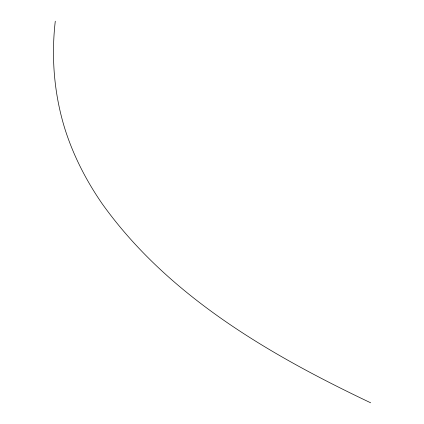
<?xml version="1.0" encoding="UTF-8"?>
<svg xmlns="http://www.w3.org/2000/svg" width="424" height="424" viewBox="0 0 424 424"><rect width="100%" height="100%" fill="white"/><g stroke="black" fill="none" stroke-linecap="round" stroke-linejoin="round"><path stroke-width="0.64" d="M55.284 21.2C51.113 57.208 54.118 93.927 64.814 128.594A680.494 392.878 0 0 0 102.279 203.896C168.402 296.349 269.94 354.93 370.666 402.8"/></g></svg>
